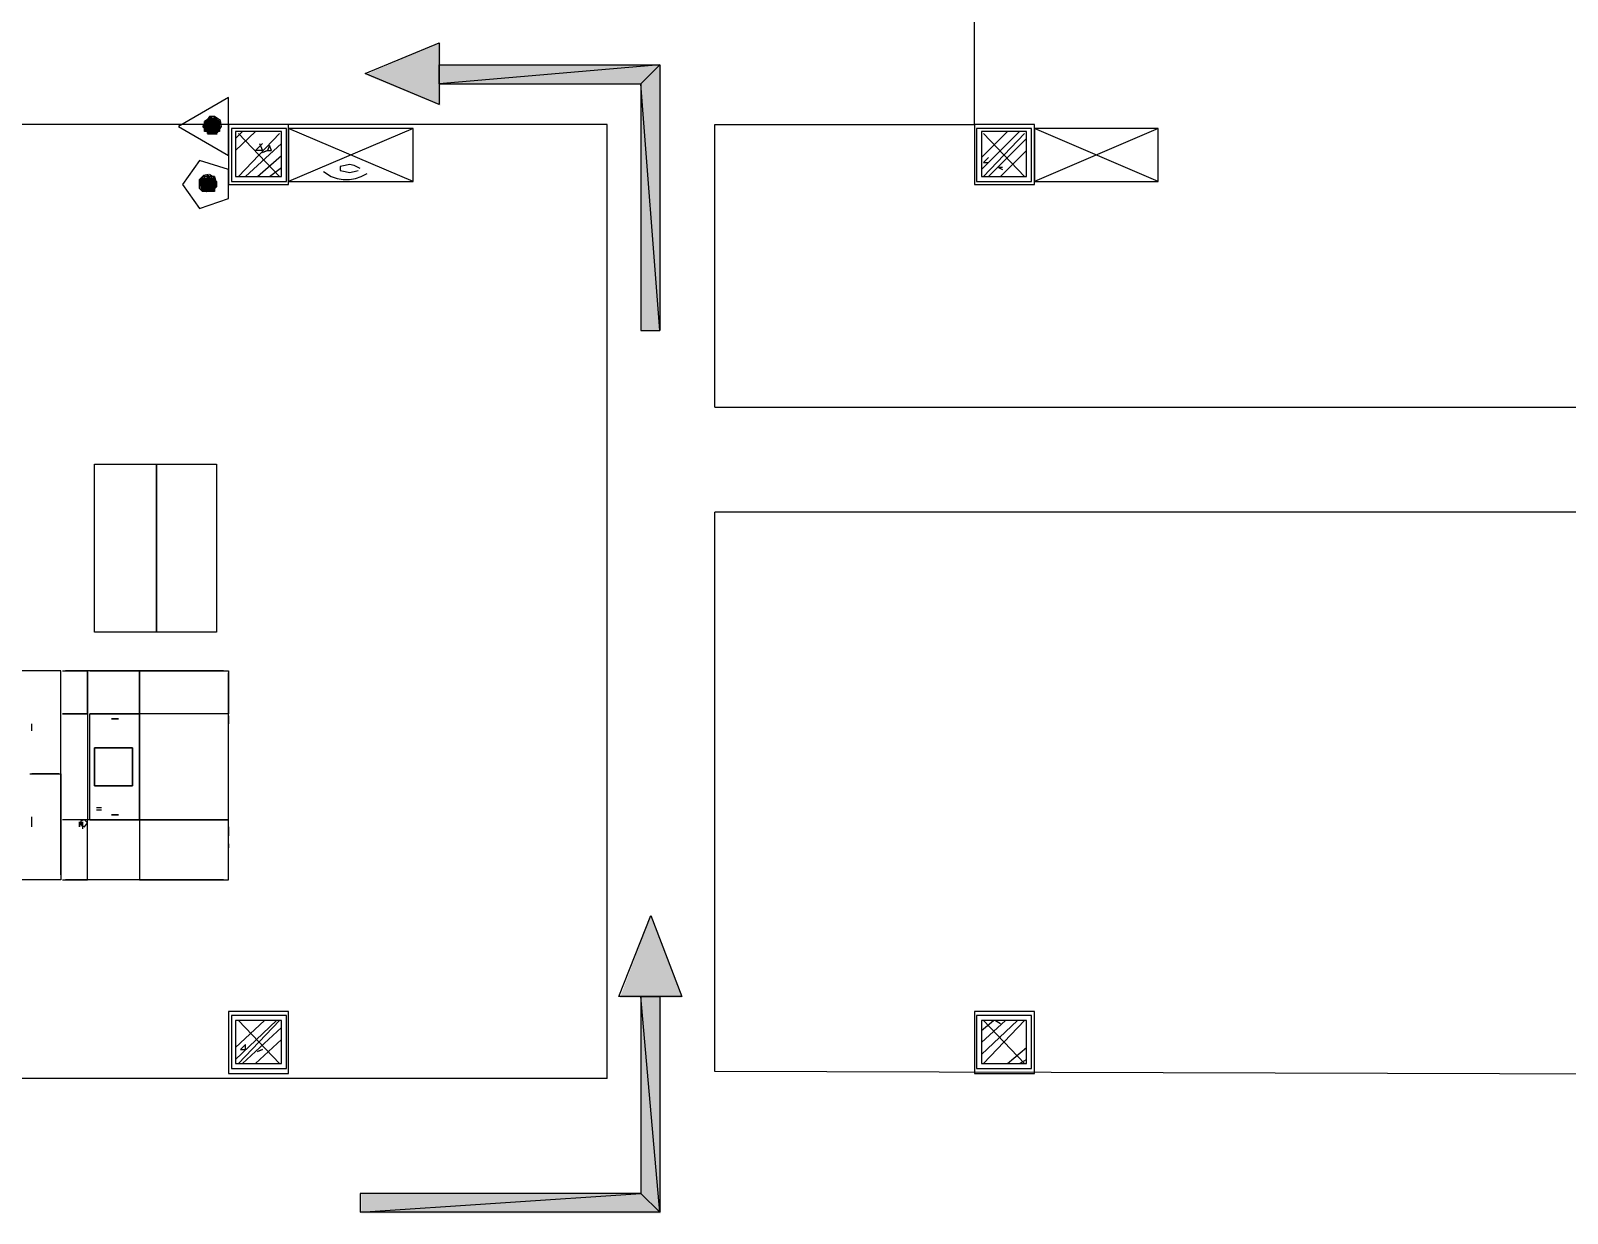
# Model space of a CAD drawing. Header units: millimetres. Extents: x 5 to 415, y 48 to 251.
# Drawn here: x 271.83 to 298.97, y 162.38 to 183.27 of the extents above; entities that cross this region are included whole.
import ezdxf

# ---------------------------------------------------------------- set-up
doc = ezdxf.new("R2010")
doc.units = ezdxf.units.MM
doc.layers.add('H', color=7, linetype='Continuous')
doc.layers.add('P', color=7, linetype='Continuous')

msp = doc.modelspace()

# ---------------------------------------------------------------- hatches: boundary and pattern name
at = {"layer": 'H', "linetype": 'Continuous'}
for points in [[(279.065, 181.945), (277.742, 182.492), (279.065, 183.056), (279.065, 181.945)], [(279.065, 182.333), (279.065, 182.668), (282.963, 182.668), (282.963, 177.976), (282.61, 177.976), (282.61, 182.333), (279.065, 182.333)], [(274.867, 181.575), (274.867, 181.61), (274.902, 181.61), (274.902, 181.522), (274.867, 181.575)], [(274.902, 181.487), (274.902, 181.663), (274.955, 181.698), (274.955, 181.487), (274.902, 181.487)], [(274.955, 181.434), (274.955, 181.698), (274.99, 181.733), (274.99, 181.434), (274.955, 181.434)], [(274.99, 181.434), (274.99, 181.733), (275.043, 181.733), (275.043, 181.434), (274.99, 181.434)], [(275.043, 181.434), (275.043, 181.733), (275.078, 181.733), (275.078, 181.434), (275.043, 181.434)], [(275.078, 181.434), (275.078, 181.733), (275.131, 181.698), (275.131, 181.434), (275.078, 181.434)], [(275.131, 181.487), (275.131, 181.698), (275.167, 181.663), (275.167, 181.487), (275.131, 181.487)], [(274.867, 180.428), (274.832, 180.463), (274.832, 180.64), (274.867, 180.675), (274.867, 180.428)], [(274.867, 180.428), (274.867, 180.675), (274.902, 180.675), (274.902, 180.428), (274.867, 180.428)], [(274.902, 180.428), (274.902, 180.675), (274.955, 180.675), (274.955, 180.428), (274.902, 180.428)], [(274.955, 180.428), (274.955, 180.728), (274.99, 180.675), (274.99, 180.428), (274.955, 180.428)], [(274.99, 180.428), (274.99, 180.675), (275.043, 180.675), (275.043, 180.428), (274.99, 180.428)], [(275.043, 180.428), (275.043, 180.675), (275.078, 180.675), (275.078, 180.428), (275.043, 180.428)], [(275.078, 180.463), (275.078, 180.64), (275.131, 180.605), (275.131, 180.516), (275.078, 180.463)], [(282.24, 166.194), (282.787, 167.64), (283.333, 166.194), (282.24, 166.194)], [(277.671, 162.384), (277.671, 162.736), (282.61, 162.736), (282.61, 166.194), (282.963, 166.194), (282.963, 162.384), (277.671, 162.384)]]:
    msp.add_hatch(color=256, dxfattribs=at).paths.add_polyline_path(points)

# ---------------------------------------------------------------- linework, layer by layer
at = {"layer": 'P'}
for points in [[(288.502, 181.61), (288.502, 210.238)], [(277.742, 182.51), (279.047, 183.056)], [(279.047, 183.056), (279.047, 181.963)], [(282.945, 182.668), (279.047, 182.333)], [(282.945, 182.668), (279.047, 182.333)], [(279.047, 182.333), (279.047, 182.668)], [(279.047, 182.668), (282.945, 182.668)], [(282.61, 182.333), (282.945, 182.668)], [(282.61, 182.333), (282.945, 182.668)], [(282.945, 182.668), (282.945, 177.976)], [(279.047, 181.963), (277.742, 182.51)], [(279.047, 182.333), (282.61, 182.333)], [(282.945, 177.976), (282.61, 182.333)], [(282.61, 182.333), (282.61, 177.976)], [(282.945, 177.976), (282.61, 182.333)], [(275.325, 182.086), (274.443, 181.575)], [(275.325, 181.063), (275.325, 182.086)], [(282.011, 181.61), (115.094, 181.61)], [(274.443, 181.575), (275.325, 181.063)], [(274.867, 181.61), (274.902, 181.61)], [(274.902, 181.61), (274.867, 181.61)], [(274.867, 181.575), (274.902, 181.539)], [(274.902, 181.539), (274.867, 181.575)], [(274.973, 181.716), (274.902, 181.628)], [(274.902, 181.487), (274.955, 181.698)], [(274.955, 181.698), (274.902, 181.663)], [(274.902, 181.487), (274.955, 181.698)], [(274.902, 181.663), (274.902, 181.539)], [(274.902, 181.539), (274.902, 181.663)], [(274.902, 181.663), (274.902, 181.539)], [(274.902, 181.61), (274.902, 181.663)], [(274.902, 181.663), (274.902, 181.539)], [(274.902, 181.539), (274.902, 181.663)], [(274.902, 181.663), (274.902, 181.663)], [(274.902, 181.539), (274.902, 181.663)], [(274.902, 181.663), (274.902, 181.487)], [(274.902, 181.663), (274.902, 181.487)], [(274.902, 181.628), (274.92, 181.522)], [(274.902, 181.539), (274.902, 181.61)], [(274.955, 181.451), (274.99, 181.751)], [(274.99, 181.751), (274.955, 181.698)], [(274.955, 181.451), (274.99, 181.751)], [(274.955, 181.698), (274.955, 181.487)], [(274.955, 181.698), (274.955, 181.487)], [(274.955, 181.451), (274.955, 181.698)], [(274.955, 181.487), (274.955, 181.698)], [(274.955, 181.698), (274.955, 181.698)], [(274.955, 181.698), (274.955, 181.487)], [(274.955, 181.698), (274.955, 181.451)], [(275.043, 181.751), (274.973, 181.716)], [(274.99, 181.751), (274.99, 181.451)], [(274.99, 181.751), (274.99, 181.451)], [(274.99, 181.451), (274.99, 181.751)], [(274.99, 181.751), (274.99, 181.751)], [(274.99, 181.451), (274.99, 181.751)], [(274.99, 181.751), (274.99, 181.751)], [(274.99, 181.751), (274.99, 181.451)], [(274.99, 181.751), (274.99, 181.451)], [(274.99, 181.451), (275.026, 181.751)], [(275.026, 181.751), (274.99, 181.751)], [(274.99, 181.451), (275.026, 181.751)], [(275.026, 181.751), (275.026, 181.451)], [(275.026, 181.751), (275.026, 181.451)], [(275.026, 181.451), (275.078, 181.751)], [(275.078, 181.751), (275.026, 181.751)], [(275.026, 181.451), (275.078, 181.751)], [(275.184, 181.681), (275.078, 181.751)], [(275.078, 181.751), (275.078, 181.451)], [(275.078, 181.751), (275.078, 181.451)], [(275.078, 181.451), (275.078, 181.751)], [(275.078, 181.751), (275.078, 181.751)], [(275.078, 181.451), (275.078, 181.751)], [(275.078, 181.751), (275.078, 181.751)], [(275.078, 181.751), (275.078, 181.451)], [(275.078, 181.751), (275.078, 181.451)], [(275.114, 181.698), (275.078, 181.751)], [(275.078, 181.451), (275.114, 181.698)], [(275.078, 181.451), (275.114, 181.698)], [(275.114, 181.698), (275.114, 181.451)], [(275.114, 181.698), (275.114, 181.451)], [(275.114, 181.487), (275.114, 181.698)], [(275.114, 181.451), (275.114, 181.698)], [(275.114, 181.698), (275.114, 181.698)], [(275.114, 181.698), (275.114, 181.451)], [(275.114, 181.698), (275.114, 181.487)], [(275.167, 181.663), (275.114, 181.698)], [(275.114, 181.487), (275.167, 181.663)], [(275.114, 181.487), (275.167, 181.663)], [(275.131, 181.469), (275.202, 181.575)], [(275.167, 181.663), (275.167, 181.487)], [(275.167, 181.663), (275.167, 181.487)], [(275.167, 181.539), (275.167, 181.663)], [(275.167, 181.487), (275.167, 181.663)], [(275.167, 181.663), (275.167, 181.663)], [(275.167, 181.663), (275.167, 181.487)], [(275.167, 181.539), (275.167, 181.663)], [(275.167, 181.663), (275.167, 181.61)], [(275.167, 181.61), (275.167, 181.539)], [(275.167, 181.539), (275.167, 181.61)], [(275.167, 181.61), (275.167, 181.539)], [(275.167, 181.61), (275.167, 181.539)], [(275.167, 181.539), (275.167, 181.61)], [(275.167, 181.61), (275.167, 181.61)], [(275.167, 181.539), (275.167, 181.61)], [(275.167, 181.61), (275.167, 181.575)], [(275.167, 181.575), (275.167, 181.539)], [(275.202, 181.575), (275.184, 181.681)], [(275.325, 181.61), (275.325, 180.552)], [(276.384, 181.61), (275.325, 181.61)], [(276.384, 180.552), (276.384, 181.61)], [(282.011, 164.765), (282.011, 181.61)], [(283.916, 176.618), (283.916, 181.61)], [(283.916, 181.61), (288.502, 181.61)], [(288.502, 181.61), (288.502, 180.552)], [(289.56, 181.61), (288.502, 181.61)], [(289.56, 180.552), (289.56, 181.61)], [(274.902, 181.487), (274.902, 181.539)], [(274.955, 181.487), (274.902, 181.487)], [(274.92, 181.522), (275.026, 181.451)], [(274.955, 181.487), (274.955, 181.451)], [(274.99, 181.451), (274.955, 181.451)], [(275.026, 181.451), (274.99, 181.451)], [(275.026, 181.451), (275.131, 181.469)], [(275.078, 181.451), (275.026, 181.451)], [(275.114, 181.451), (275.078, 181.451)], [(275.114, 181.451), (275.114, 181.487)], [(275.167, 181.487), (275.114, 181.487)], [(275.167, 181.487), (275.167, 181.539)], [(275.378, 181.539), (275.378, 180.605)], [(276.348, 181.539), (275.378, 181.539)], [(275.449, 181.363), (275.572, 181.487)], [(275.449, 181.151), (275.802, 181.487)], [(275.449, 181.487), (275.449, 180.693)], [(276.26, 181.487), (275.449, 181.487)], [(276.225, 180.693), (275.502, 181.451)], [(275.502, 180.693), (276.225, 181.451)], [(276.26, 180.693), (276.26, 181.487)], [(276.348, 180.605), (276.348, 181.539)], [(276.384, 181.539), (276.384, 180.605)], [(278.589, 181.539), (276.384, 181.539)], [(278.589, 181.539), (276.384, 180.605)], [(278.589, 180.605), (276.384, 181.539)], [(278.589, 180.605), (278.589, 181.539)], [(288.537, 181.539), (288.537, 180.605)], [(289.507, 181.539), (288.537, 181.539)], [(288.625, 181.028), (289.084, 181.487)], [(288.625, 180.816), (289.295, 181.487)], [(288.625, 181.487), (288.625, 180.693)], [(289.419, 181.487), (288.625, 181.487)], [(289.384, 180.693), (288.66, 181.451)], [(288.66, 180.693), (289.384, 181.451)], [(288.749, 180.693), (289.419, 181.363)], [(289.419, 180.693), (289.419, 181.487)], [(289.507, 180.605), (289.507, 181.539)], [(289.56, 181.539), (289.56, 180.605)], [(291.747, 181.539), (289.56, 181.539)], [(291.747, 181.539), (289.56, 180.605)], [(291.747, 180.605), (289.56, 181.539)], [(291.747, 180.605), (291.747, 181.539)], [(275.625, 180.693), (276.26, 181.275)], [(275.802, 181.151), (275.925, 181.275)], [(275.925, 181.151), (275.802, 181.151)], [(275.837, 180.693), (276.26, 181.063)], [(275.872, 181.275), (275.925, 181.151)], [(276.013, 181.151), (275.925, 181.116)], [(275.925, 181.116), (276.013, 181.151)], [(276.049, 181.24), (276.013, 181.151)], [(276.013, 181.151), (276.084, 181.151)], [(276.084, 181.151), (276.049, 181.24)], [(288.749, 181.028), (288.66, 180.94)], [(288.96, 180.693), (289.419, 181.151)], [(274.814, 180.975), (274.514, 180.552)], [(275.325, 180.816), (274.814, 180.975)], [(275.325, 180.305), (275.325, 180.816)], [(276.049, 180.693), (276.26, 180.852)], [(277.001, 180.781), (277.142, 180.693)], [(277.389, 180.887), (277.301, 180.869)], [(277.301, 180.869), (277.301, 180.799)], [(277.301, 180.799), (277.389, 180.781)], [(277.46, 180.904), (277.389, 180.887)], [(277.389, 180.781), (277.46, 180.763)], [(277.548, 180.887), (277.46, 180.904)], [(277.46, 180.763), (277.548, 180.781)], [(277.654, 180.834), (277.548, 180.887)], [(277.548, 180.781), (277.618, 180.799)], [(277.671, 180.693), (277.777, 180.746)], [(288.66, 180.94), (288.749, 180.94)], [(288.996, 180.852), (288.925, 180.852)], [(288.925, 180.852), (288.996, 180.816)], [(274.514, 180.552), (274.814, 180.128)], [(274.884, 180.71), (274.814, 180.605)], [(274.814, 180.481), (274.867, 180.693)], [(274.867, 180.693), (274.814, 180.64)], [(274.814, 180.481), (274.867, 180.693)], [(274.814, 180.516), (274.814, 180.64)], [(274.814, 180.64), (274.814, 180.605)], [(274.814, 180.516), (274.814, 180.64)], [(274.814, 180.64), (274.814, 180.481)], [(274.814, 180.64), (274.814, 180.481)], [(274.814, 180.481), (274.814, 180.64)], [(274.814, 180.64), (274.814, 180.64)], [(274.814, 180.481), (274.814, 180.64)], [(274.814, 180.64), (274.814, 180.64)], [(274.814, 180.64), (274.814, 180.481)], [(274.814, 180.64), (274.814, 180.481)], [(274.814, 180.605), (274.849, 180.499)], [(274.814, 180.605), (274.814, 180.605)], [(274.814, 180.605), (274.814, 180.605)], [(274.814, 180.605), (274.814, 180.516)], [(274.814, 180.552), (274.814, 180.516)], [(274.814, 180.516), (274.814, 180.552)], [(274.814, 180.481), (274.814, 180.516)], [(274.867, 180.428), (274.814, 180.481)], [(274.849, 180.499), (274.937, 180.428)], [(274.867, 180.693), (274.867, 180.428)], [(274.867, 180.693), (274.867, 180.428)], [(274.867, 180.428), (274.867, 180.693)], [(274.867, 180.693), (274.867, 180.693)], [(274.867, 180.428), (274.867, 180.693)], [(274.867, 180.693), (274.867, 180.693)], [(274.867, 180.693), (274.867, 180.428)], [(274.867, 180.693), (274.867, 180.428)], [(274.867, 180.428), (274.902, 180.693)], [(274.902, 180.693), (274.867, 180.693)], [(274.867, 180.428), (274.902, 180.693)], [(274.973, 180.728), (274.884, 180.71)], [(274.902, 180.693), (274.902, 180.428)], [(274.902, 180.693), (274.902, 180.428)], [(274.902, 180.428), (274.955, 180.693)], [(274.955, 180.693), (274.902, 180.693)], [(274.902, 180.428), (274.955, 180.693)], [(274.955, 180.728), (274.955, 180.428)], [(274.955, 180.428), (274.955, 180.728)], [(274.955, 180.728), (274.955, 180.428)], [(274.955, 180.693), (274.955, 180.728)], [(274.955, 180.728), (274.955, 180.428)], [(274.99, 180.693), (274.955, 180.728)], [(274.955, 180.693), (274.955, 180.428)], [(274.955, 180.428), (274.955, 180.693)], [(274.955, 180.428), (274.99, 180.693)], [(274.955, 180.428), (274.99, 180.693)], [(275.096, 180.658), (274.99, 180.728)], [(274.99, 180.693), (274.99, 180.428)], [(274.99, 180.693), (274.99, 180.428)], [(274.99, 180.428), (275.026, 180.693)], [(275.026, 180.693), (274.99, 180.693)], [(274.99, 180.428), (275.026, 180.693)], [(275.026, 180.693), (275.026, 180.428)], [(275.026, 180.693), (275.026, 180.428)], [(275.026, 180.428), (275.026, 180.693)], [(275.026, 180.693), (275.026, 180.693)], [(275.026, 180.428), (275.026, 180.693)], [(275.026, 180.693), (275.026, 180.693)], [(275.026, 180.693), (275.026, 180.428)], [(275.026, 180.693), (275.026, 180.428)], [(275.026, 180.428), (275.078, 180.693)], [(275.078, 180.693), (275.026, 180.693)], [(275.026, 180.428), (275.078, 180.693)], [(275.043, 180.463), (275.114, 180.552)], [(275.078, 180.693), (275.078, 180.428)], [(275.078, 180.693), (275.078, 180.428)], [(275.078, 180.64), (275.078, 180.693)], [(275.078, 180.428), (275.078, 180.64)], [(275.078, 180.428), (275.078, 180.64)], [(275.078, 180.64), (275.078, 180.481)], [(275.078, 180.64), (275.078, 180.481)], [(275.078, 180.481), (275.078, 180.64)], [(275.078, 180.64), (275.078, 180.64)], [(275.078, 180.481), (275.078, 180.64)], [(275.078, 180.64), (275.078, 180.64)], [(275.078, 180.64), (275.078, 180.481)], [(275.078, 180.64), (275.078, 180.481)], [(275.114, 180.605), (275.078, 180.64)], [(275.078, 180.481), (275.114, 180.605)], [(275.078, 180.481), (275.114, 180.605)], [(275.114, 180.516), (275.078, 180.481)], [(275.078, 180.481), (275.078, 180.428)], [(275.114, 180.552), (275.096, 180.658)], [(275.114, 180.605), (275.114, 180.516)], [(275.114, 180.552), (275.114, 180.605)], [(275.114, 180.605), (275.114, 180.552)], [(275.114, 180.552), (275.114, 180.516)], [(275.114, 180.516), (275.114, 180.552)], [(275.325, 180.552), (276.384, 180.552)], [(275.378, 180.605), (276.348, 180.605)], [(275.449, 180.693), (276.26, 180.693)], [(276.384, 180.605), (278.589, 180.605)], [(277.142, 180.693), (277.248, 180.658)], [(277.248, 180.658), (277.354, 180.64)], [(277.354, 180.64), (277.46, 180.64)], [(277.46, 180.64), (277.566, 180.658)], [(277.566, 180.658), (277.671, 180.693)], [(288.502, 180.552), (289.56, 180.552)], [(288.537, 180.605), (289.507, 180.605)], [(288.625, 180.693), (289.419, 180.693)], [(289.56, 180.605), (291.747, 180.605)], [(274.814, 180.128), (275.325, 180.305)], [(274.902, 180.428), (274.867, 180.428)], [(274.955, 180.428), (274.902, 180.428)], [(274.937, 180.428), (275.043, 180.463)], [(274.99, 180.428), (274.955, 180.428)], [(275.026, 180.428), (274.99, 180.428)], [(275.078, 180.428), (275.026, 180.428)], [(282.61, 177.976), (282.945, 177.976)], [(283.916, 176.618), (326.813, 176.618)], [(272.962, 172.649), (272.962, 175.613)], [(272.962, 175.613), (274.055, 175.613)], [(274.055, 175.613), (274.055, 172.649)], [(274.055, 172.649), (274.055, 175.613)], [(274.055, 175.613), (275.114, 175.613)], [(275.114, 175.613), (275.114, 172.649)], [(326.813, 174.766), (283.916, 174.766)], [(283.916, 164.888), (283.916, 174.766)], [(274.055, 172.649), (272.962, 172.649)], [(275.114, 172.649), (274.055, 172.649)], [(272.362, 171.962), (271.339, 171.962)], [(272.362, 171.203), (272.362, 171.962)], [(272.362, 170.145), (272.362, 171.962)], [(272.362, 168.363), (272.362, 171.926)], [(272.397, 171.962), (272.838, 171.962)], [(275.237, 171.962), (272.45, 171.962)], [(272.838, 171.962), (272.838, 171.203)], [(272.838, 171.203), (272.838, 171.962)], [(272.874, 171.962), (273.756, 171.962)], [(273.756, 171.203), (273.756, 171.962)], [(273.756, 171.962), (275.325, 171.962)], [(273.756, 171.962), (273.756, 171.203)], [(275.325, 171.962), (275.325, 171.203)], [(275.325, 168.363), (275.325, 171.926)], [(275.325, 171.327), (275.325, 171.238)], [(271.851, 170.903), (271.851, 171.027)], [(272.362, 169.333), (272.362, 171.203)], [(272.397, 171.203), (272.838, 171.203)], [(272.838, 171.203), (272.397, 171.203)], [(272.838, 171.203), (272.838, 169.386)], [(272.838, 171.203), (272.838, 169.333)], [(273.597, 171.203), (272.874, 171.203)], [(273.756, 171.203), (272.874, 171.203)], [(272.874, 169.333), (272.874, 171.203)], [(272.874, 171.203), (273.756, 171.203)], [(273.262, 171.115), (273.385, 171.115)], [(273.385, 171.115), (273.262, 171.115)], [(273.597, 171.203), (273.756, 171.203)], [(273.597, 171.203), (273.756, 171.203)], [(273.597, 171.203), (273.756, 171.203)], [(275.325, 171.203), (273.756, 171.203)], [(275.325, 171.203), (273.756, 171.203)], [(273.756, 169.333), (273.756, 171.203)], [(273.756, 171.203), (273.756, 169.333)], [(273.756, 171.168), (273.756, 169.333)], [(275.325, 169.333), (275.325, 171.203)], [(275.325, 171.168), (275.325, 171.027)], [(272.962, 170.603), (272.962, 169.933)], [(273.632, 170.603), (272.962, 170.603)], [(272.962, 170.603), (273.632, 170.603)], [(272.962, 169.933), (272.962, 170.603)], [(273.632, 169.933), (273.632, 170.603)], [(273.632, 170.603), (273.632, 169.933)], [(271.815, 170.145), (272.362, 170.145)], [(271.815, 170.145), (272.362, 170.145)], [(272.327, 170.145), (271.851, 170.145)], [(272.362, 170.145), (272.362, 168.275)], [(272.962, 169.933), (273.632, 169.933)], [(273.632, 169.933), (272.962, 169.933)], [(271.851, 169.21), (271.851, 169.386)], [(273.085, 169.545), (272.997, 169.545)], [(272.997, 169.51), (273.085, 169.51)], [(273.262, 169.422), (273.385, 169.422)], [(273.385, 169.422), (273.262, 169.422)], [(272.362, 169.333), (272.362, 168.275)], [(272.838, 169.333), (272.397, 169.333)], [(272.838, 169.333), (272.397, 169.333)], [(272.697, 169.298), (272.697, 169.21)], [(272.697, 169.21), (272.697, 169.298)], [(272.785, 169.333), (272.715, 169.316)], [(272.715, 169.316), (272.715, 169.245)], [(272.715, 169.245), (272.785, 169.21)], [(272.75, 169.298), (272.75, 169.175)], [(272.75, 169.298), (272.75, 169.175)], [(272.75, 169.21), (272.75, 169.298)], [(272.75, 169.298), (272.75, 169.21)], [(272.838, 169.28), (272.785, 169.333)], [(272.785, 169.21), (272.838, 169.28)], [(272.838, 168.275), (272.838, 169.333)], [(272.838, 168.275), (272.838, 169.333)], [(272.997, 169.333), (272.838, 169.333)], [(272.997, 169.333), (272.838, 169.333)], [(272.997, 169.333), (272.838, 169.333)], [(272.874, 169.333), (273.756, 169.333)], [(273.756, 169.333), (272.874, 169.333)], [(272.997, 169.333), (273.756, 169.333)], [(273.756, 169.333), (273.756, 168.275)], [(273.756, 169.333), (273.756, 168.275)], [(275.325, 169.333), (273.756, 169.333)], [(273.756, 169.333), (275.325, 169.333)], [(275.325, 168.275), (275.325, 169.333)], [(275.325, 169.21), (275.325, 169.051)], [(275.325, 168.91), (275.325, 168.839)], [(272.362, 168.275), (271.339, 168.275)], [(272.397, 168.275), (272.838, 168.275)], [(275.237, 168.275), (272.45, 168.275)], [(273.756, 168.275), (272.874, 168.275)], [(273.756, 168.275), (275.325, 168.275)], [(274.814, 168.275), (275.237, 168.275)], [(275.237, 168.275), (274.814, 168.275)], [(275.237, 168.275), (274.814, 168.275)], [(275.237, 168.275), (274.814, 168.275)], [(282.222, 166.211), (282.787, 167.64)], [(282.787, 167.64), (283.333, 166.211)], [(283.333, 166.211), (282.222, 166.211)], [(282.945, 162.401), (282.61, 166.211)], [(282.61, 166.211), (282.61, 162.736)], [(282.945, 162.401), (282.61, 166.211)], [(282.61, 166.211), (282.945, 166.211)], [(282.945, 166.211), (282.945, 162.401)], [(275.325, 165.947), (275.325, 164.853)], [(276.384, 165.947), (275.325, 165.947)], [(275.378, 165.876), (275.378, 164.941)], [(276.348, 165.876), (275.378, 165.876)], [(276.348, 164.941), (276.348, 165.876)], [(276.384, 164.853), (276.384, 165.947)], [(288.502, 165.947), (288.502, 164.853)], [(289.56, 165.947), (288.502, 165.947)], [(288.537, 165.876), (288.537, 164.941)], [(289.507, 165.876), (288.537, 165.876)], [(289.507, 164.941), (289.507, 165.876)], [(289.56, 164.853), (289.56, 165.947)], [(275.449, 165.312), (275.96, 165.788)], [(275.449, 165.1), (276.172, 165.788)], [(275.449, 165.788), (275.449, 165.029)], [(276.26, 165.788), (275.449, 165.788)], [(276.225, 165.029), (275.502, 165.788)], [(275.502, 165.029), (276.225, 165.788)], [(275.572, 165.029), (276.26, 165.664)], [(276.26, 165.029), (276.26, 165.788)], [(288.625, 165.612), (288.837, 165.788)], [(288.625, 165.4), (289.048, 165.788)], [(288.625, 165.188), (289.26, 165.788)], [(288.625, 165.788), (288.625, 165.029)], [(289.419, 165.788), (288.625, 165.788)], [(289.384, 165.029), (288.66, 165.788)], [(288.66, 165.029), (289.384, 165.788)], [(288.872, 165.788), (288.96, 165.735)], [(289.419, 165.029), (289.419, 165.788)], [(275.625, 165.365), (275.537, 165.276)], [(275.537, 165.276), (275.625, 165.276)], [(275.625, 165.276), (275.625, 165.365)], [(275.802, 165.029), (276.26, 165.453)], [(275.925, 165.276), (275.837, 165.241)], [(275.837, 165.241), (275.925, 165.276)], [(289.084, 165.029), (289.419, 165.312)], [(275.449, 165.029), (276.26, 165.029)], [(288.625, 165.029), (289.419, 165.029)], [(289.295, 165.029), (289.419, 165.1)], [(282.011, 164.765), (115.094, 164.765)], [(275.325, 164.853), (276.384, 164.853)], [(275.378, 164.941), (276.348, 164.941)], [(325.49, 164.765), (283.916, 164.888)], [(288.502, 164.853), (289.56, 164.853)], [(288.537, 164.941), (289.507, 164.941)], [(277.654, 162.736), (277.654, 162.401)], [(277.654, 162.401), (282.61, 162.736)], [(282.61, 162.736), (277.654, 162.736)], [(277.654, 162.401), (282.61, 162.736)], [(282.61, 162.736), (282.945, 162.401)], [(282.61, 162.736), (282.945, 162.401)], [(282.945, 162.401), (277.654, 162.401)]]:
    msp.add_lwpolyline(points, dxfattribs=at)

doc.saveas('drawing.dxf')
